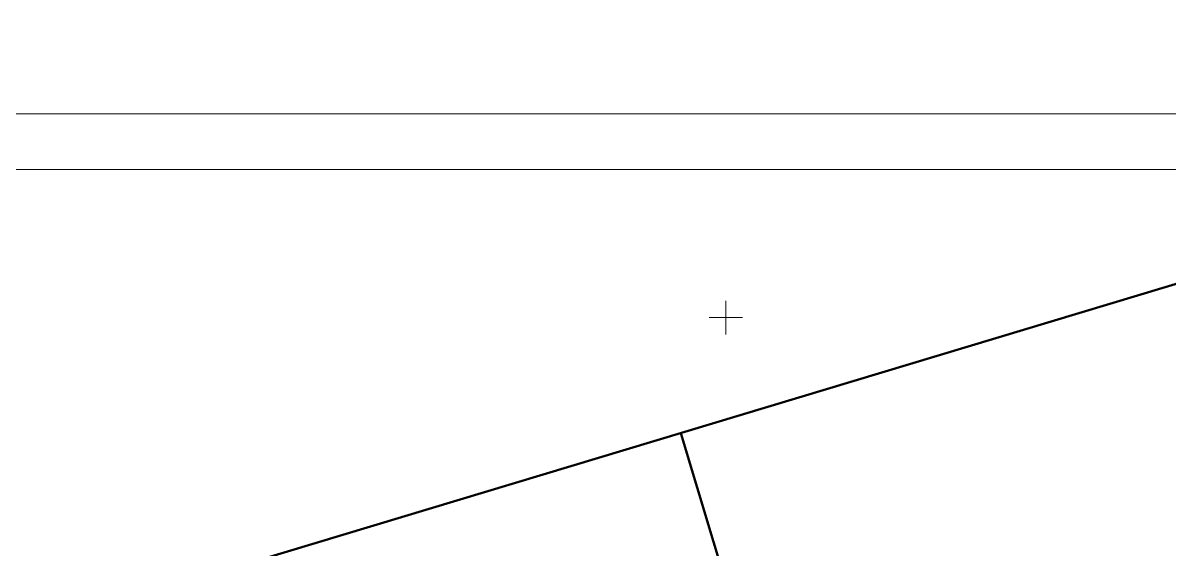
# Model space of a CAD drawing. Header units: millimetres. Extents: x -11347003 to 263213, y -3404021 to 236745.
# Drawn here: x -144851 to -42298, y 189712 to 236745 of the extents above; entities that cross this region are included whole.
import ezdxf

# ---------------------------------------------------------------- set-up
doc = ezdxf.new("R2010")
doc.units = ezdxf.units.MM
doc.layers.get('0').update_dxf_attribs({"lineweight": 13})
doc.layers.add('51', color=92, linetype='Continuous')
doc.layers.add('Разбивочный план', color=7, linetype='Continuous', lineweight=13)

# ---------------------------------------------------------------- blocks, each defined once
blk = doc.blocks.new('подоснова')
for p, q in [((2205695.18, 443018.23), (2205245.18, 443018.23)), ((2205690.18, 443013.23), (2205255.18, 443013.23))]:
    blk.add_line(p, q)
at = {"layer": '51', "lineweight": 13}
for p, q in [((2205350, 442998.5), (2205350, 443001.5)), ((2205350, 443000), (2205348.5, 443000)), ((2205350, 443000), (2205351.5, 443000))]:
    blk.add_line(p, q, dxfattribs=at)

msp = doc.modelspace()

# ---------------------------------------------------------------- linework, layer by layer
at = {"layer": 'Разбивочный план', "lineweight": 50, "elevation": 11.64}
msp.add_lwpolyline([(-133861.09, 185669.94), (35886.8, 236744.66)], dxfattribs=at)
at = {"layer": 'Разбивочный план', "lineweight": 50}
msp.add_lwpolyline([(-28356.02, 8556.89), (-85981.46, 200076.24)], dxfattribs=at)

# ---------------------------------------------------------------- block references
at = {"lineweight": 9, "xscale": 1000, "yscale": 1000, "zscale": 1000}
msp.add_blockref('подоснова', (-2205431962, -442789597.51), dxfattribs=at)

doc.saveas('drawing.dxf')
